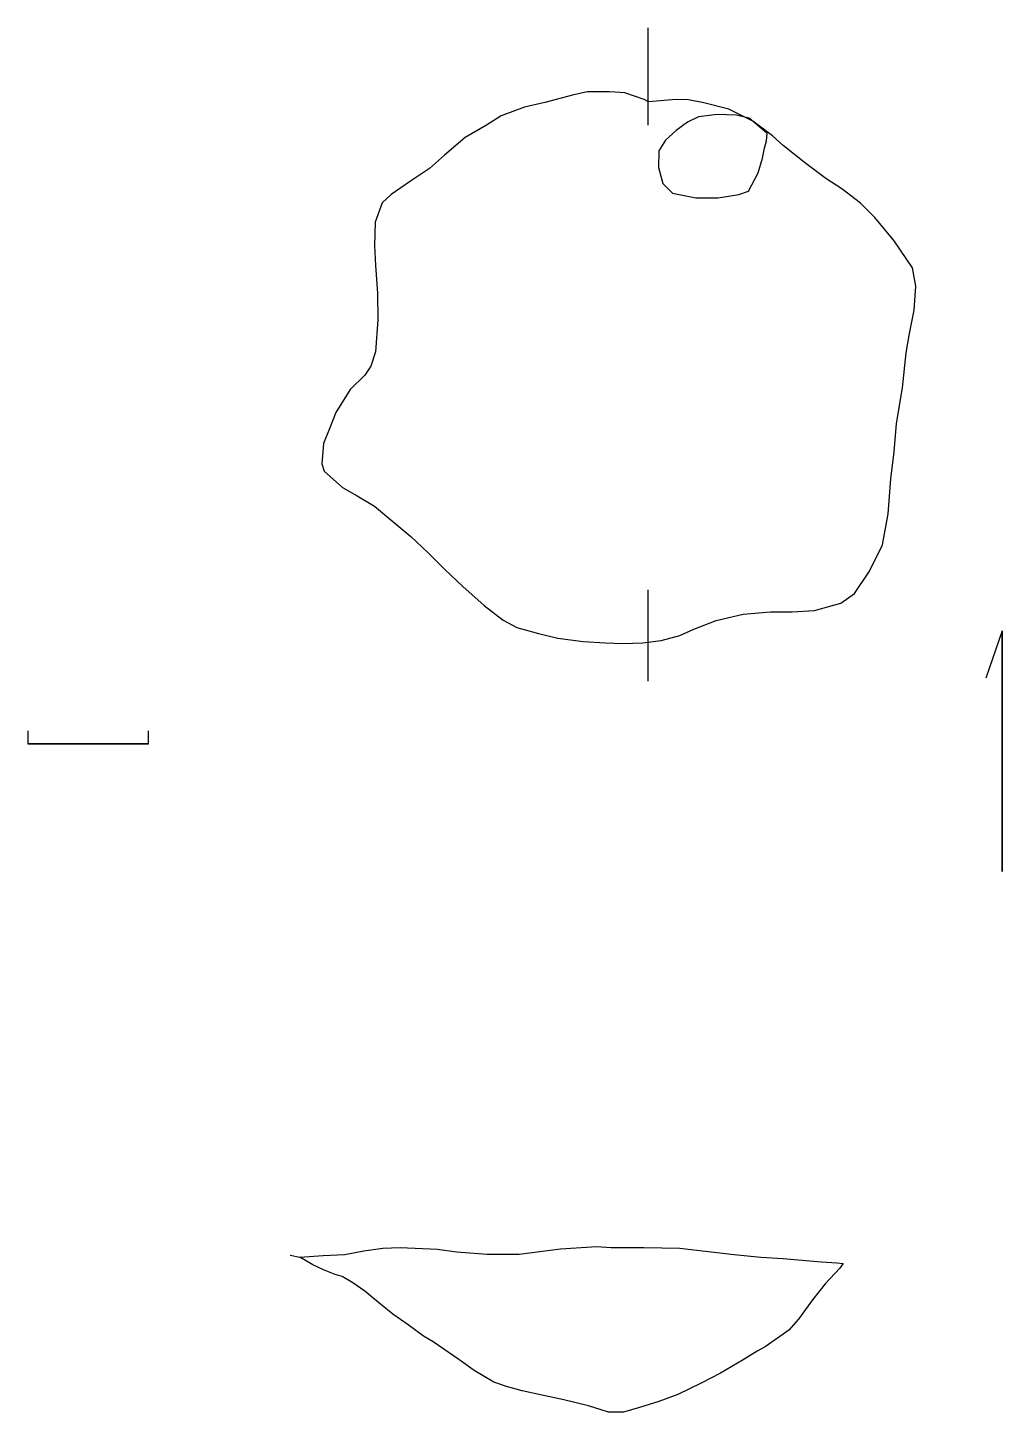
# Model space of a CAD drawing. Extents: x 4.4 to 14.4, y 3.7 to 18.
import ezdxf

# ---------------------------------------------------------------- set-up
doc = ezdxf.new("R2010")
doc.units = 0
doc.layers.add('LAYER1', color=7, linetype='CONTINUOUS')

msp = doc.modelspace()

# ---------------------------------------------------------------- linework, layer by layer
at = {"layer": 'LAYER1', "color": 3, "linetype": 'CONTINUOUS'}
for points in [[(10.799, 17.9784), (10.799, 16.9763)], [(10.799, 12.2), (10.799, 11.2627)]]:
    msp.add_lwpolyline(points, dxfattribs=at)
at = {"layer": 'LAYER1', "color": 7, "linetype": 'CONTINUOUS'}
for points in [[(10.809, 17.2156), (10.7641, 17.2405), (10.5647, 17.3103), (10.4101, 17.3203), (10.1758, 17.3203), (10.0262, 17.2854), (9.742, 17.2106), (9.5326, 17.1608), (9.2933, 17.071), (9.1438, 16.9763), (8.9244, 16.8516), (8.71, 16.6672), (8.5554, 16.5326), (8.361, 16.4029), (8.1616, 16.2633), (8.0718, 16.1786), (7.997, 15.9791), (7.9921, 15.7398), (8.002, 15.5354), (8.022, 15.2512), (8.027, 14.977), (8.002, 14.648), (7.9522, 14.4984), (7.8924, 14.4087), (7.7428, 14.2591), (7.5932, 14.0248), (7.5334, 13.8652), (7.4686, 13.7057), (7.4486, 13.4963), (7.4736, 13.4215), (7.663, 13.252), (7.8126, 13.1672), (7.9921, 13.0625), (8.1815, 12.903), (8.366, 12.7484), (8.5405, 12.5839), (8.715, 12.4094), (8.8995, 12.2349), (9.1188, 12.0404), (9.3133, 11.8909), (9.4529, 11.8161), (9.6772, 11.7513), (9.8767, 11.7064), (10.1359, 11.6715), (10.3653, 11.6566), (10.5447, 11.6516), (10.7492, 11.6566), (10.9386, 11.6815), (11.1281, 11.7313), (11.2726, 11.7961), (11.502, 11.8859), (11.7812, 11.9507), (12.0604, 11.9756), (12.2847, 11.9756), (12.5141, 11.9906), (12.7833, 12.0654), (12.9229, 12.1651), (13.0775, 12.3944), (13.2121, 12.6637), (13.2719, 12.9827), (13.2968, 13.3417), (13.3317, 13.6209), (13.3567, 13.9101), (13.4165, 14.279), (13.4564, 14.638), (13.4913, 14.8374), (13.5362, 15.0767), (13.5561, 15.321), (13.5212, 15.5105), (13.3317, 15.7897), (13.1323, 16.029), (12.9877, 16.1736), (12.7933, 16.3232), (12.6288, 16.4279), (12.4243, 16.5824), (12.19, 16.7669), (12.0803, 16.8666), (11.8809, 17.0162), (11.6316, 17.1408), (11.3773, 17.2056), (11.2178, 17.2355), (11.0932, 17.2405), (10.809, 17.2156)], [(11.8809, 17.0162), (11.851, 17.0461), (11.7114, 17.081), (11.512, 17.086), (11.3225, 17.061), (11.2078, 17.0062), (11.0932, 16.9214), (10.9835, 16.8217), (10.9137, 16.712), (10.9087, 16.5425), (10.9536, 16.378), (11.0533, 16.2783), (11.2926, 16.2284), (11.5219, 16.2284), (11.7363, 16.2633), (11.836, 16.2982), (11.9357, 16.4877), (11.9806, 16.6373), (12.0006, 16.742), (12.0205, 16.8167), (12.0255, 16.8915), (11.8809, 17.0162)], [(14.4436, 11.7812), (14.2742, 11.2924)], [(14.4436, 11.7812), (14.4436, 9.3083)], [(14.4436, 9.3083), (14.4436, 11.7812)], [(4.4273, 10.752), (4.4273, 10.6195)], [(5.6687, 10.6195), (5.6687, 10.7533)], [(4.4273, 10.6195), (5.6687, 10.6195)], [(5.6687, 10.6195), (4.4273, 10.6195)], [(7.1246, 5.3646), (7.2243, 5.3447), (7.4636, 5.3596), (7.6879, 5.3696), (7.8824, 5.4095), (8.0768, 5.4344), (8.2563, 5.4444), (8.6402, 5.4244), (8.8346, 5.3995), (9.1487, 5.3746), (9.4778, 5.3746), (9.9016, 5.4294), (10.2755, 5.4543), (10.4251, 5.4444), (10.7591, 5.4444), (11.1281, 5.4344), (11.3624, 5.4095), (11.6865, 5.3696), (11.9607, 5.3447), (12.19, 5.3297), (12.4243, 5.3098), (12.5839, 5.2948), (12.7434, 5.2848)], [(12.7434, 5.2848), (12.8082, 5.2798), (12.7733, 5.23), (12.6238, 5.0704), (12.4941, 4.9059), (12.3496, 4.7065), (12.2498, 4.5918), (12.0055, 4.4223), (11.9258, 4.3774), (11.7812, 4.2877), (11.5469, 4.1531), (11.3474, 4.0484), (11.1081, 3.9337), (10.9137, 3.8589), (10.7143, 3.7991), (10.5497, 3.7492), (10.3952, 3.7492), (10.1908, 3.8141), (9.9365, 3.8789), (9.6972, 3.9287), (9.5077, 3.9686), (9.3482, 4.0135), (9.2185, 4.0584), (9.0141, 4.178), (8.8596, 4.2927), (8.5953, 4.4722), (8.4956, 4.532), (8.3361, 4.6467), (8.1815, 4.7564), (8.0519, 4.8611), (7.8924, 4.9957), (7.7677, 5.0804), (7.658, 5.1452), (7.5882, 5.1652), (7.4686, 5.215), (7.3589, 5.2649), (7.2243, 5.3447)]]:
    msp.add_lwpolyline(points, dxfattribs=at)

doc.saveas('drawing.dxf')
